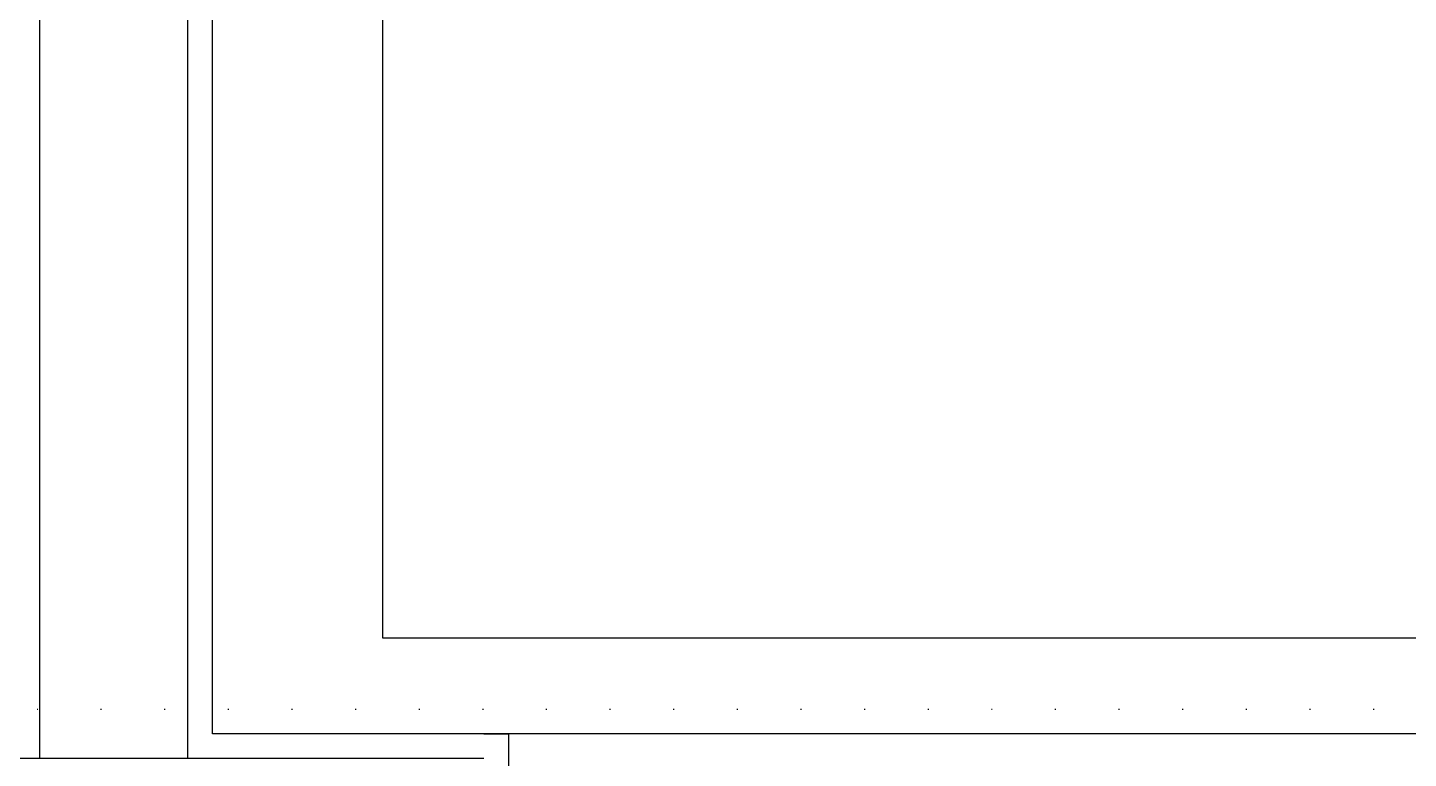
# Model space of a CAD drawing. Header units: inches. Extents: x 21 to 38546, y 13 to 15001.
# Drawn here: x 3710.5 to 3850.5, y 1002.1 to 1076.2 of the extents above; entities that cross this region are included whole.
import ezdxf

# ---------------------------------------------------------------- set-up
doc = ezdxf.new("R2010")
doc.units = ezdxf.units.IN
doc.header["$MEASUREMENT"] = 0
doc.set_wipeout_variables(frame=1)
doc.linetypes.add('DOT', pattern=[6.35, 0, -6.35])
doc.layers.add('pex_boru_dönüş', color=5, linetype='Continuous')
doc.layers.add('pex_boru_gidiş', color=1, linetype='Continuous')
for name, color, linetype, lineweight in [('Z_MİM_-KM-BEAM-RAY', 8, 'DOT', 25), ('Z_MİM_-KM-GLAZ', 8, 'Continuous', 25), ('Z_MİM_-KM-WALL-PL', 8, 'Continuous', 25), ('Z_MİM_-KM-WALL-PLASTER', 8, 'Continuous', 25)]:
    doc.layers.add(name, color=color, linetype=linetype, lineweight=lineweight)

# ---------------------------------------------------------------- blocks, each defined once
blk = doc.blocks.new('-KM_Kiriş İzi_ZK')
at = {"layer": 'Z_MİM_-KM-BEAM-RAY'}
blk.add_line((25, 25), (565, 25), dxfattribs=at)
blk = doc.blocks.new('-KM-AL1 150_900')
blk.add_wipeout([(151.49, -34.02), (151.73, -15.48), (149.45, -15.45), (149.45, 7.15), (9.45, 7.15), (9.45, -15.45), (7.4, -15.45), (7.57, -34.06)])
at = {"layer": 'Z_MİM_-KM-WALL-PLASTER'}
blk.add_lwpolyline([(9.45, 7.05), (11.95, 7.05), (11.95, -17.85)], dxfattribs=at)

msp = doc.modelspace()

# ---------------------------------------------------------------- linework, layer by layer
at = {"layer": 'pex_boru_dönüş'}
msp.add_lwpolyline([(4525.78, 1876.33), (4525.78, 1828.23), (3908.88, 1828.23), (3908.88, 1014.26), (3746.53, 1014.26), (3746.53, 1084.78)], dxfattribs=at)
at = {"layer": 'pex_boru_gidiş'}
msp.add_lwpolyline([(4530.78, 1869.33), (4530.78, 1823.23), (3913.88, 1823.23), (3913.88, 1014.26), (3746.53, 1014.26), (3746.53, 1079.78)], dxfattribs=at)
at = {"layer": 'Z_MİM_-KM-WALL-PL'}
for p, q in [((3711.76, 1002.08), (3711.76, 1647.08)), ((3726.76, 1002.08), (3726.76, 1647.08))]:
    msp.add_line(p, q, dxfattribs=at)
msp.add_lwpolyline([(3896.76, 1002.08), (3356.76, 1002.08)], dxfattribs=at)

# ---------------------------------------------------------------- block references
at = {"layer": 'Z_MİM_-KM-BEAM-RAY'}
msp.add_blockref('-KM_Kiriş İzi_ZK', (3331.71, 982.08), dxfattribs=at)

# ---------------------------------------------------------------- next in the draw order: block references
at = {"layer": 'Z_MİM_-KM-GLAZ'}
msp.add_blockref('-KM-AL1 150_900', (3747.31, 997.53), dxfattribs=at)

# ---------------------------------------------------------------- next in the draw order: linework, layer by layer
at = {"layer": 'Z_MİM_-KM-WALL-PLASTER'}
msp.add_lwpolyline([(4389.26, 1357.08), (4389.26, 1004.58), (3999.26, 1004.58), (3999.26, 1029.58), (3894.26, 1029.58), (3894.26, 1004.58), (3729.26, 1004.58), (3729.26, 1644.58), (3844.26, 1644.58), (3844.26, 1634.58), (3999.26, 1634.58), (3999.26, 1644.58), (4391.76, 1644.58)], dxfattribs=at)

doc.saveas('drawing.dxf')
